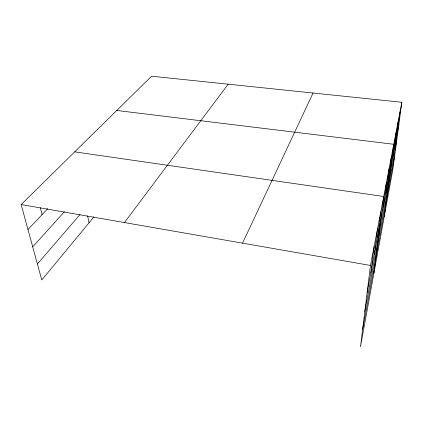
<?xml version="1.0" encoding="UTF-8"?>
<svg xmlns="http://www.w3.org/2000/svg" width="423" height="423" viewBox="0 0 423 423"><rect width="100%" height="100%" fill="white"/><g stroke="black" fill="none" stroke-linecap="round" stroke-linejoin="round"><path stroke-width="0.63" d="M401.85 102.266L370.463 265.459L360.481 346.786L392.798 169.771L401.85 102.266L151.577 76.214L21.15 204.547L41.771 279.989L93.943 216.888M370.839 272.994L374.165 246.228M374.276 254.757L377.591 228.42M377.48 237.789L380.769 211.886M373.884 273.369L383.73 196.494L74.697 151.857M383.259 207.159L386.49 182.133M385.876 193.29L389.075 168.698M388.335 180.267L391.497 156.108M384.28 216.439L393.771 144.28L116.753 110.477M392.893 156.129L395.976 132.817M395.003 144.925L398.048 122.036M397.001 134.35L400.005 111.868M362.574 329.734L394.744 155.252M364.832 311.344L396.816 139.817M367.127 292.642L398.889 124.346M242.553 243.156L313.057 93.023M124.452 222.561L228.187 84.188M37.398 263.989L80.005 214.572M32.708 246.847L64.412 211.727M27.976 229.52L47.804 208.576M21.15 204.547L370.463 265.459M40.322 207.704L42.078 214.63M87.635 215.867L89.036 222.821"/></g></svg>
